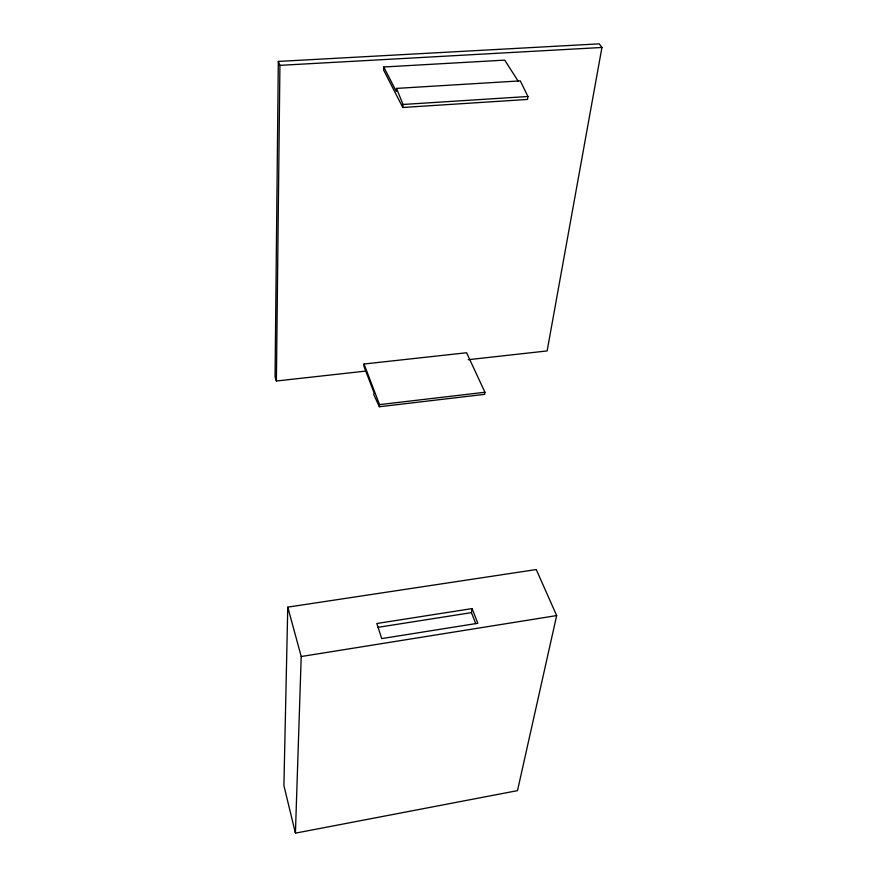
<?xml version="1.0" encoding="UTF-8"?>
<svg xmlns="http://www.w3.org/2000/svg" width="877" height="877" viewBox="0 0 877 877"><rect width="100%" height="100%" fill="white"/><g stroke="black" fill="none" stroke-linecap="round" stroke-linejoin="round"><path stroke-width="1.32" d="M468.219 359.702L547.127 350.932L601.94 47.468L599.243 43.85L278.316 61.434L275.06 376.737L276.387 381.013L366.18 371.037M276.387 381.013L279.927 65.347L278.316 61.434M287.766 607.136L283.907 785.584L295.417 833.15L517.496 790.637L556.665 615.577L536.242 569.546L287.766 607.136L301.217 656.533L295.417 833.15M364.021 364.01L363.889 366.115L373.986 392.633L373.832 394.727L379.357 406.742L484.63 394.343L484.937 392.26L466.597 352.751L364.021 364.01L379.522 404.626L379.357 406.742M383.764 66.992L383.567 69.952L402.773 107.476L527.515 99.452L527.943 96.503L520.269 80.87L396.525 88.402L396.294 91.405L383.764 66.992L504.724 60.118L518.417 81.561M402.773 107.476L403.014 104.473L396.525 88.402M475.729 623.646L471.442 612.628L472.078 608.583L376.814 623.503L381.736 638.599L477.833 623.273L472.078 608.583M301.217 656.533L556.665 615.577M377.79 627.362L471.442 612.628M379.522 404.626L484.937 392.26M403.014 104.473L527.943 96.503M279.927 65.347L601.94 47.468"/></g></svg>
